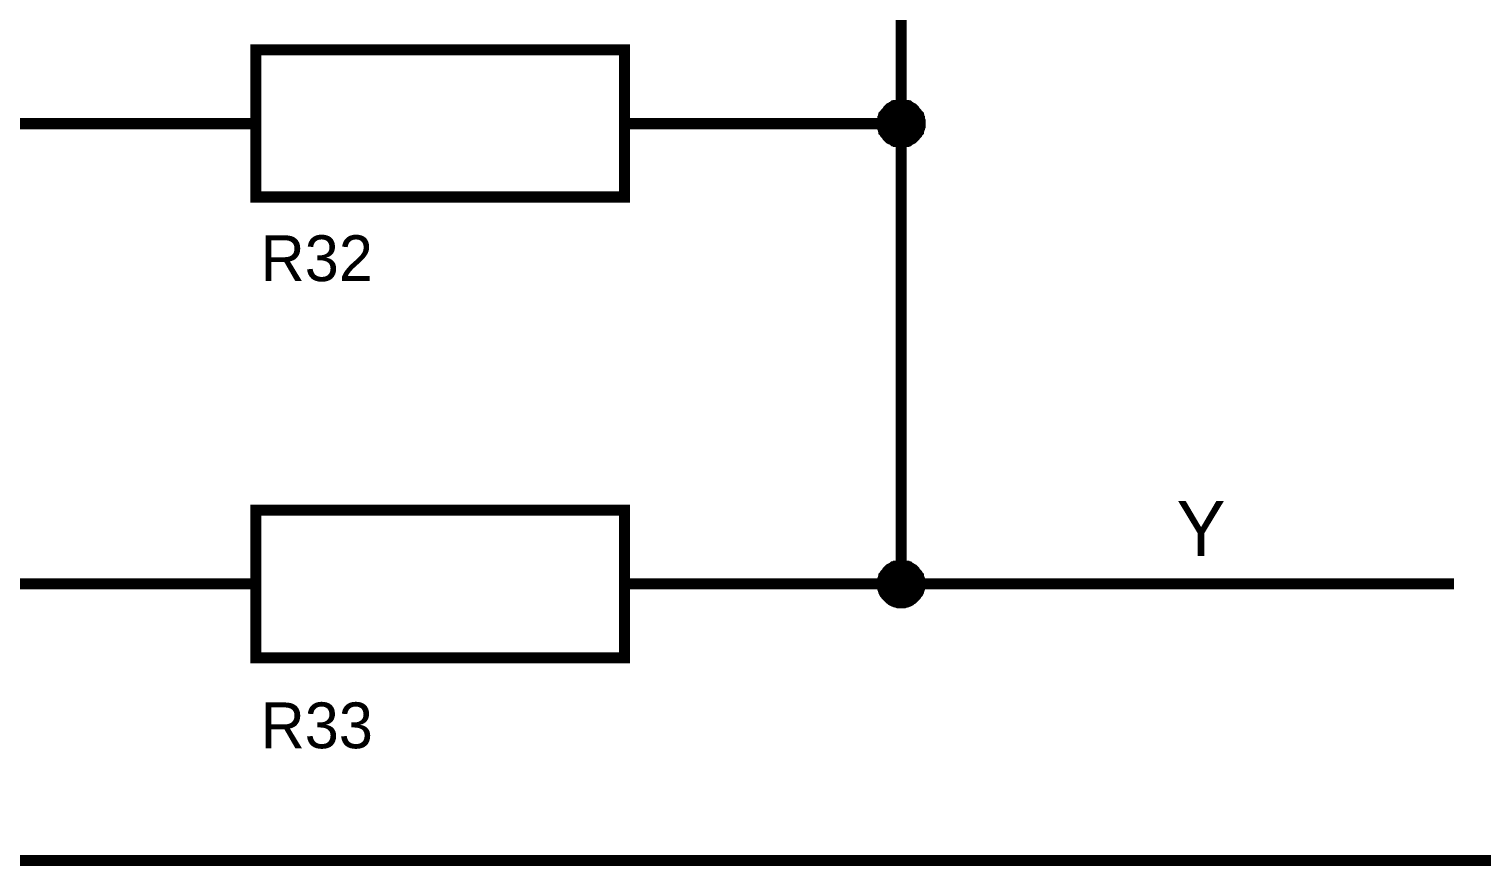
# Model space of a CAD drawing. Header units: millimetres. Extents: x 0 to 841, y 0 to 594.
# Drawn here: x 456.33 to 495.74, y 244.84 to 267.55 of the extents above; entities that cross this region are included whole.
import ezdxf

# ---------------------------------------------------------------- set-up
doc = ezdxf.new("R2010")
doc.units = ezdxf.units.MM
doc.layers.add('Sheet', color=255, linetype='Continuous')

msp = doc.modelspace()

# ---------------------------------------------------------------- linework, layer by layer
at = {"layer": 'Sheet', "const_width": 0.3}
for points in [[(392.518, 294.981), (402.519, 294.981), (402.519, 244.994), (614.942, 244.994), (614.942, 312.471), (619.942, 312.471)], [(474.988, 294.996), (479.988, 294.996), (479.988, 279.991), (479.988, 264.986), (479.988, 252.497)], [(479.476, 264.986), (479.476, 265.017), (479.476, 265.048), (479.476, 265.063), (479.491, 265.094), (479.491, 265.125), (479.507, 265.141), (479.507, 265.172), (479.522, 265.187), (479.522, 265.219), (479.538, 265.234), (479.553, 265.25), (479.569, 265.281), (479.584, 265.296), (479.6, 265.312), (479.615, 265.327), (479.631, 265.358), (479.646, 265.374), (479.662, 265.389), (479.677, 265.405), (479.709, 265.42), (479.724, 265.42), (479.74, 265.436), (479.771, 265.452), (479.786, 265.467), (479.817, 265.467), (479.833, 265.483), (479.864, 265.483), (479.879, 265.483), (479.91, 265.498), (479.941, 265.498), (479.957, 265.498), (479.988, 265.498)], [(479.476, 264.986), (479.476, 265.017), (479.476, 265.048), (479.476, 265.063), (479.491, 265.094), (479.491, 265.125), (479.507, 265.141), (479.507, 265.172), (479.522, 265.187), (479.522, 265.219), (479.538, 265.234), (479.553, 265.25), (479.569, 265.281), (479.584, 265.296), (479.6, 265.312), (479.615, 265.327), (479.631, 265.358), (479.646, 265.374), (479.662, 265.389), (479.677, 265.405), (479.709, 265.42), (479.724, 265.42), (479.74, 265.436), (479.771, 265.452), (479.786, 265.467), (479.817, 265.467), (479.833, 265.483), (479.864, 265.483), (479.879, 265.483), (479.91, 265.498), (479.941, 265.498), (479.957, 265.498), (479.988, 265.498)], [(479.476, 264.986), (479.476, 265.017), (479.476, 265.048), (479.476, 265.063), (479.491, 265.094), (479.491, 265.125), (479.507, 265.141), (479.507, 265.172), (479.522, 265.187), (479.522, 265.219), (479.538, 265.234), (479.553, 265.25), (479.569, 265.281), (479.584, 265.296), (479.6, 265.312), (479.615, 265.327), (479.631, 265.358), (479.646, 265.374), (479.662, 265.389), (479.677, 265.405), (479.709, 265.42), (479.724, 265.42), (479.74, 265.436), (479.771, 265.452), (479.786, 265.467), (479.817, 265.467), (479.833, 265.483), (479.864, 265.483), (479.879, 265.483), (479.91, 265.498), (479.941, 265.498), (479.957, 265.498), (479.988, 265.498)], [(479.476, 264.986), (479.476, 265.017), (479.476, 265.048), (479.476, 265.063), (479.491, 265.094), (479.491, 265.125), (479.507, 265.141), (479.507, 265.172), (479.522, 265.187), (479.522, 265.219), (479.538, 265.234), (479.553, 265.25), (479.569, 265.281), (479.584, 265.296), (479.6, 265.312), (479.615, 265.327), (479.631, 265.358), (479.646, 265.374), (479.662, 265.389), (479.677, 265.405), (479.709, 265.42), (479.724, 265.42), (479.74, 265.436), (479.771, 265.452), (479.786, 265.467), (479.817, 265.467), (479.833, 265.483), (479.864, 265.483), (479.879, 265.483), (479.91, 265.498), (479.941, 265.498), (479.957, 265.498), (479.988, 265.498)], [(479.476, 264.986), (479.476, 265.017), (479.476, 265.048), (479.476, 265.063), (479.491, 265.094), (479.491, 265.125), (479.507, 265.141), (479.507, 265.172), (479.522, 265.187), (479.522, 265.219), (479.538, 265.234), (479.553, 265.25), (479.569, 265.281), (479.584, 265.296), (479.6, 265.312), (479.615, 265.327), (479.631, 265.358), (479.646, 265.374), (479.662, 265.389), (479.677, 265.405), (479.709, 265.42), (479.724, 265.42), (479.74, 265.436), (479.771, 265.452), (479.786, 265.467), (479.817, 265.467), (479.833, 265.483), (479.864, 265.483), (479.879, 265.483), (479.91, 265.498), (479.941, 265.498), (479.957, 265.498), (479.988, 265.498)], [(479.476, 264.986), (479.476, 265.017), (479.476, 265.048), (479.476, 265.063), (479.491, 265.094), (479.491, 265.125), (479.507, 265.141), (479.507, 265.172), (479.522, 265.187), (479.522, 265.219), (479.538, 265.234), (479.553, 265.25), (479.569, 265.281), (479.584, 265.296), (479.6, 265.312), (479.615, 265.327), (479.631, 265.358), (479.646, 265.374), (479.662, 265.389), (479.677, 265.405), (479.709, 265.42), (479.724, 265.42), (479.74, 265.436), (479.771, 265.452), (479.786, 265.467), (479.817, 265.467), (479.833, 265.483), (479.864, 265.483), (479.879, 265.483), (479.91, 265.498), (479.941, 265.498), (479.957, 265.498), (479.988, 265.498)], [(479.476, 264.986), (479.476, 265.017), (479.476, 265.048), (479.476, 265.063), (479.491, 265.094), (479.491, 265.125), (479.507, 265.141), (479.507, 265.172), (479.522, 265.187), (479.522, 265.219), (479.538, 265.234), (479.553, 265.25), (479.569, 265.281), (479.584, 265.296), (479.6, 265.312), (479.615, 265.327), (479.631, 265.358), (479.646, 265.374), (479.662, 265.389), (479.677, 265.405), (479.709, 265.42), (479.724, 265.42), (479.74, 265.436), (479.771, 265.452), (479.786, 265.467), (479.817, 265.467), (479.833, 265.483), (479.864, 265.483), (479.879, 265.483), (479.91, 265.498), (479.941, 265.498), (479.957, 265.498), (479.988, 265.498)], [(479.476, 264.986), (479.476, 265.017), (479.476, 265.048), (479.476, 265.063), (479.491, 265.094), (479.491, 265.125), (479.507, 265.141), (479.507, 265.172), (479.522, 265.187), (479.522, 265.219), (479.538, 265.234), (479.553, 265.25), (479.569, 265.281), (479.584, 265.296), (479.6, 265.312), (479.615, 265.327), (479.631, 265.358), (479.646, 265.374), (479.662, 265.389), (479.677, 265.405), (479.709, 265.42), (479.724, 265.42), (479.74, 265.436), (479.771, 265.452), (479.786, 265.467), (479.817, 265.467), (479.833, 265.483), (479.864, 265.483), (479.879, 265.483), (479.91, 265.498), (479.941, 265.498), (479.957, 265.498), (479.988, 265.498)], [(479.988, 265.498), (479.988, 265.498)], [(479.988, 265.498), (480.019, 265.498), (480.035, 265.498), (480.066, 265.498), (480.097, 265.483), (480.112, 265.483), (480.143, 265.483), (480.159, 265.467), (480.19, 265.467), (480.205, 265.452), (480.236, 265.436), (480.252, 265.42), (480.268, 265.42), (480.299, 265.405), (480.314, 265.389), (480.33, 265.374), (480.345, 265.358), (480.361, 265.327), (480.376, 265.312), (480.392, 265.296), (480.407, 265.281), (480.423, 265.25), (480.438, 265.234), (480.454, 265.219), (480.454, 265.187), (480.469, 265.172), (480.469, 265.141), (480.485, 265.125), (480.485, 265.094), (480.5, 265.063), (480.5, 265.048), (480.5, 265.017), (480.5, 264.986)], [(479.988, 265.498), (479.988, 265.498)], [(479.988, 265.498), (480.019, 265.498), (480.035, 265.498), (480.066, 265.498), (480.097, 265.483), (480.112, 265.483), (480.143, 265.483), (480.159, 265.467), (480.19, 265.467), (480.205, 265.452), (480.236, 265.436), (480.252, 265.42), (480.268, 265.42), (480.299, 265.405), (480.314, 265.389), (480.33, 265.374), (480.345, 265.358), (480.361, 265.327), (480.376, 265.312), (480.392, 265.296), (480.407, 265.281), (480.423, 265.25), (480.438, 265.234), (480.454, 265.219), (480.454, 265.187), (480.469, 265.172), (480.469, 265.141), (480.485, 265.125), (480.485, 265.094), (480.5, 265.063), (480.5, 265.048), (480.5, 265.017), (480.5, 264.986)], [(479.988, 265.498), (479.988, 265.498)], [(479.988, 265.498), (480.019, 265.498), (480.035, 265.498), (480.066, 265.498), (480.097, 265.483), (480.112, 265.483), (480.143, 265.483), (480.159, 265.467), (480.19, 265.467), (480.205, 265.452), (480.236, 265.436), (480.252, 265.42), (480.268, 265.42), (480.299, 265.405), (480.314, 265.389), (480.33, 265.374), (480.345, 265.358), (480.361, 265.327), (480.376, 265.312), (480.392, 265.296), (480.407, 265.281), (480.423, 265.25), (480.438, 265.234), (480.454, 265.219), (480.454, 265.187), (480.469, 265.172), (480.469, 265.141), (480.485, 265.125), (480.485, 265.094), (480.5, 265.063), (480.5, 265.048), (480.5, 265.017), (480.5, 264.986)], [(479.988, 265.498), (479.988, 265.498)], [(479.988, 265.498), (480.019, 265.498), (480.035, 265.498), (480.066, 265.498), (480.097, 265.483), (480.112, 265.483), (480.143, 265.483), (480.159, 265.467), (480.19, 265.467), (480.205, 265.452), (480.236, 265.436), (480.252, 265.42), (480.268, 265.42), (480.299, 265.405), (480.314, 265.389), (480.33, 265.374), (480.345, 265.358), (480.361, 265.327), (480.376, 265.312), (480.392, 265.296), (480.407, 265.281), (480.423, 265.25), (480.438, 265.234), (480.454, 265.219), (480.454, 265.187), (480.469, 265.172), (480.469, 265.141), (480.485, 265.125), (480.485, 265.094), (480.5, 265.063), (480.5, 265.048), (480.5, 265.017), (480.5, 264.986)], [(479.988, 265.498), (479.988, 265.498)], [(479.988, 265.498), (480.019, 265.498), (480.035, 265.498), (480.066, 265.498), (480.097, 265.483), (480.112, 265.483), (480.143, 265.483), (480.159, 265.467), (480.19, 265.467), (480.205, 265.452), (480.236, 265.436), (480.252, 265.42), (480.268, 265.42), (480.299, 265.405), (480.314, 265.389), (480.33, 265.374), (480.345, 265.358), (480.361, 265.327), (480.376, 265.312), (480.392, 265.296), (480.407, 265.281), (480.423, 265.25), (480.438, 265.234), (480.454, 265.219), (480.454, 265.187), (480.469, 265.172), (480.469, 265.141), (480.485, 265.125), (480.485, 265.094), (480.5, 265.063), (480.5, 265.048), (480.5, 265.017), (480.5, 264.986)], [(479.988, 265.498), (479.988, 265.498)], [(479.988, 265.498), (480.019, 265.498), (480.035, 265.498), (480.066, 265.498), (480.097, 265.483), (480.112, 265.483), (480.143, 265.483), (480.159, 265.467), (480.19, 265.467), (480.205, 265.452), (480.236, 265.436), (480.252, 265.42), (480.268, 265.42), (480.299, 265.405), (480.314, 265.389), (480.33, 265.374), (480.345, 265.358), (480.361, 265.327), (480.376, 265.312), (480.392, 265.296), (480.407, 265.281), (480.423, 265.25), (480.438, 265.234), (480.454, 265.219), (480.454, 265.187), (480.469, 265.172), (480.469, 265.141), (480.485, 265.125), (480.485, 265.094), (480.5, 265.063), (480.5, 265.048), (480.5, 265.017), (480.5, 264.986)], [(479.988, 265.498), (479.988, 265.498)], [(479.988, 265.498), (480.019, 265.498), (480.035, 265.498), (480.066, 265.498), (480.097, 265.483), (480.112, 265.483), (480.143, 265.483), (480.159, 265.467), (480.19, 265.467), (480.205, 265.452), (480.236, 265.436), (480.252, 265.42), (480.268, 265.42), (480.299, 265.405), (480.314, 265.389), (480.33, 265.374), (480.345, 265.358), (480.361, 265.327), (480.376, 265.312), (480.392, 265.296), (480.407, 265.281), (480.423, 265.25), (480.438, 265.234), (480.454, 265.219), (480.454, 265.187), (480.469, 265.172), (480.469, 265.141), (480.485, 265.125), (480.485, 265.094), (480.5, 265.063), (480.5, 265.048), (480.5, 265.017), (480.5, 264.986)], [(479.988, 265.498), (479.988, 265.498)], [(479.988, 265.498), (480.019, 265.498), (480.035, 265.498), (480.066, 265.498), (480.097, 265.483), (480.112, 265.483), (480.143, 265.483), (480.159, 265.467), (480.19, 265.467), (480.205, 265.452), (480.236, 265.436), (480.252, 265.42), (480.268, 265.42), (480.299, 265.405), (480.314, 265.389), (480.33, 265.374), (480.345, 265.358), (480.361, 265.327), (480.376, 265.312), (480.392, 265.296), (480.407, 265.281), (480.423, 265.25), (480.438, 265.234), (480.454, 265.219), (480.454, 265.187), (480.469, 265.172), (480.469, 265.141), (480.485, 265.125), (480.485, 265.094), (480.5, 265.063), (480.5, 265.048), (480.5, 265.017), (480.5, 264.986)], [(459.988, 264.986), (452.503, 264.986)], [(462.488, 264.986), (459.988, 264.986)], [(472.488, 264.986), (474.988, 264.986)], [(474.988, 264.986), (479.988, 264.986)], [(479.988, 264.488), (479.957, 264.488), (479.941, 264.488), (479.91, 264.488), (479.879, 264.504), (479.864, 264.504), (479.833, 264.504), (479.817, 264.52), (479.786, 264.52), (479.771, 264.535), (479.74, 264.551), (479.724, 264.566), (479.709, 264.566), (479.677, 264.582), (479.662, 264.597), (479.646, 264.613), (479.631, 264.628), (479.615, 264.644), (479.6, 264.675), (479.584, 264.69), (479.569, 264.706), (479.553, 264.721), (479.538, 264.753), (479.522, 264.768), (479.522, 264.784), (479.507, 264.815), (479.507, 264.83), (479.491, 264.861), (479.491, 264.877), (479.476, 264.908), (479.476, 264.939), (479.476, 264.954), (479.476, 264.986)], [(479.476, 264.986), (479.476, 264.986)], [(479.988, 264.488), (479.957, 264.488), (479.941, 264.488), (479.91, 264.488), (479.879, 264.504), (479.864, 264.504), (479.833, 264.504), (479.817, 264.52), (479.786, 264.52), (479.771, 264.535), (479.74, 264.551), (479.724, 264.566), (479.709, 264.566), (479.677, 264.582), (479.662, 264.597), (479.646, 264.613), (479.631, 264.628), (479.615, 264.644), (479.6, 264.675), (479.584, 264.69), (479.569, 264.706), (479.553, 264.721), (479.538, 264.753), (479.522, 264.768), (479.522, 264.784), (479.507, 264.815), (479.507, 264.83), (479.491, 264.861), (479.491, 264.877), (479.476, 264.908), (479.476, 264.939), (479.476, 264.954), (479.476, 264.986)], [(479.476, 264.986), (479.476, 264.986)], [(479.988, 264.488), (479.957, 264.488), (479.941, 264.488), (479.91, 264.488), (479.879, 264.504), (479.864, 264.504), (479.833, 264.504), (479.817, 264.52), (479.786, 264.52), (479.771, 264.535), (479.74, 264.551), (479.724, 264.566), (479.709, 264.566), (479.677, 264.582), (479.662, 264.597), (479.646, 264.613), (479.631, 264.628), (479.615, 264.644), (479.6, 264.675), (479.584, 264.69), (479.569, 264.706), (479.553, 264.721), (479.538, 264.753), (479.522, 264.768), (479.522, 264.784), (479.507, 264.815), (479.507, 264.83), (479.491, 264.861), (479.491, 264.877), (479.476, 264.908), (479.476, 264.939), (479.476, 264.954), (479.476, 264.986)], [(479.476, 264.986), (479.476, 264.986)], [(479.988, 264.488), (479.957, 264.488), (479.941, 264.488), (479.91, 264.488), (479.879, 264.504), (479.864, 264.504), (479.833, 264.504), (479.817, 264.52), (479.786, 264.52), (479.771, 264.535), (479.74, 264.551), (479.724, 264.566), (479.709, 264.566), (479.677, 264.582), (479.662, 264.597), (479.646, 264.613), (479.631, 264.628), (479.615, 264.644), (479.6, 264.675), (479.584, 264.69), (479.569, 264.706), (479.553, 264.721), (479.538, 264.753), (479.522, 264.768), (479.522, 264.784), (479.507, 264.815), (479.507, 264.83), (479.491, 264.861), (479.491, 264.877), (479.476, 264.908), (479.476, 264.939), (479.476, 264.954), (479.476, 264.986)], [(479.476, 264.986), (479.476, 264.986)], [(479.988, 264.488), (479.957, 264.488), (479.941, 264.488), (479.91, 264.488), (479.879, 264.504), (479.864, 264.504), (479.833, 264.504), (479.817, 264.52), (479.786, 264.52), (479.771, 264.535), (479.74, 264.551), (479.724, 264.566), (479.709, 264.566), (479.677, 264.582), (479.662, 264.597), (479.646, 264.613), (479.631, 264.628), (479.615, 264.644), (479.6, 264.675), (479.584, 264.69), (479.569, 264.706), (479.553, 264.721), (479.538, 264.753), (479.522, 264.768), (479.522, 264.784), (479.507, 264.815), (479.507, 264.83), (479.491, 264.861), (479.491, 264.877), (479.476, 264.908), (479.476, 264.939), (479.476, 264.954), (479.476, 264.986)], [(479.476, 264.986), (479.476, 264.986)], [(479.988, 264.488), (479.957, 264.488), (479.941, 264.488), (479.91, 264.488), (479.879, 264.504), (479.864, 264.504), (479.833, 264.504), (479.817, 264.52), (479.786, 264.52), (479.771, 264.535), (479.74, 264.551), (479.724, 264.566), (479.709, 264.566), (479.677, 264.582), (479.662, 264.597), (479.646, 264.613), (479.631, 264.628), (479.615, 264.644), (479.6, 264.675), (479.584, 264.69), (479.569, 264.706), (479.553, 264.721), (479.538, 264.753), (479.522, 264.768), (479.522, 264.784), (479.507, 264.815), (479.507, 264.83), (479.491, 264.861), (479.491, 264.877), (479.476, 264.908), (479.476, 264.939), (479.476, 264.954), (479.476, 264.986)], [(479.476, 264.986), (479.476, 264.986)], [(479.988, 264.488), (479.957, 264.488), (479.941, 264.488), (479.91, 264.488), (479.879, 264.504), (479.864, 264.504), (479.833, 264.504), (479.817, 264.52), (479.786, 264.52), (479.771, 264.535), (479.74, 264.551), (479.724, 264.566), (479.709, 264.566), (479.677, 264.582), (479.662, 264.597), (479.646, 264.613), (479.631, 264.628), (479.615, 264.644), (479.6, 264.675), (479.584, 264.69), (479.569, 264.706), (479.553, 264.721), (479.538, 264.753), (479.522, 264.768), (479.522, 264.784), (479.507, 264.815), (479.507, 264.83), (479.491, 264.861), (479.491, 264.877), (479.476, 264.908), (479.476, 264.939), (479.476, 264.954), (479.476, 264.986)], [(479.476, 264.986), (479.476, 264.986)], [(479.988, 264.488), (479.957, 264.488), (479.941, 264.488), (479.91, 264.488), (479.879, 264.504), (479.864, 264.504), (479.833, 264.504), (479.817, 264.52), (479.786, 264.52), (479.771, 264.535), (479.74, 264.551), (479.724, 264.566), (479.709, 264.566), (479.677, 264.582), (479.662, 264.597), (479.646, 264.613), (479.631, 264.628), (479.615, 264.644), (479.6, 264.675), (479.584, 264.69), (479.569, 264.706), (479.553, 264.721), (479.538, 264.753), (479.522, 264.768), (479.522, 264.784), (479.507, 264.815), (479.507, 264.83), (479.491, 264.861), (479.491, 264.877), (479.476, 264.908), (479.476, 264.939), (479.476, 264.954), (479.476, 264.986)], [(479.476, 264.986), (479.476, 264.986)], [(480.5, 264.986), (480.5, 264.954), (480.5, 264.939), (480.5, 264.908), (480.485, 264.877), (480.485, 264.861), (480.469, 264.83), (480.469, 264.815), (480.454, 264.784), (480.454, 264.768), (480.438, 264.753), (480.423, 264.721), (480.407, 264.706), (480.392, 264.69), (480.376, 264.675), (480.361, 264.644), (480.345, 264.628), (480.33, 264.613), (480.314, 264.597), (480.299, 264.582), (480.268, 264.566), (480.252, 264.566), (480.236, 264.551), (480.205, 264.535), (480.19, 264.52), (480.159, 264.52), (480.143, 264.504), (480.112, 264.504), (480.097, 264.504), (480.066, 264.488), (480.035, 264.488), (480.019, 264.488), (479.988, 264.488)], [(480.5, 264.986), (480.5, 264.954), (480.5, 264.939), (480.5, 264.908), (480.485, 264.877), (480.485, 264.861), (480.469, 264.83), (480.469, 264.815), (480.454, 264.784), (480.454, 264.768), (480.438, 264.753), (480.423, 264.721), (480.407, 264.706), (480.392, 264.69), (480.376, 264.675), (480.361, 264.644), (480.345, 264.628), (480.33, 264.613), (480.314, 264.597), (480.299, 264.582), (480.268, 264.566), (480.252, 264.566), (480.236, 264.551), (480.205, 264.535), (480.19, 264.52), (480.159, 264.52), (480.143, 264.504), (480.112, 264.504), (480.097, 264.504), (480.066, 264.488), (480.035, 264.488), (480.019, 264.488), (479.988, 264.488)], [(480.5, 264.986), (480.5, 264.954), (480.5, 264.939), (480.5, 264.908), (480.485, 264.877), (480.485, 264.861), (480.469, 264.83), (480.469, 264.815), (480.454, 264.784), (480.454, 264.768), (480.438, 264.753), (480.423, 264.721), (480.407, 264.706), (480.392, 264.69), (480.376, 264.675), (480.361, 264.644), (480.345, 264.628), (480.33, 264.613), (480.314, 264.597), (480.299, 264.582), (480.268, 264.566), (480.252, 264.566), (480.236, 264.551), (480.205, 264.535), (480.19, 264.52), (480.159, 264.52), (480.143, 264.504), (480.112, 264.504), (480.097, 264.504), (480.066, 264.488), (480.035, 264.488), (480.019, 264.488), (479.988, 264.488)], [(480.5, 264.986), (480.5, 264.954), (480.5, 264.939), (480.5, 264.908), (480.485, 264.877), (480.485, 264.861), (480.469, 264.83), (480.469, 264.815), (480.454, 264.784), (480.454, 264.768), (480.438, 264.753), (480.423, 264.721), (480.407, 264.706), (480.392, 264.69), (480.376, 264.675), (480.361, 264.644), (480.345, 264.628), (480.33, 264.613), (480.314, 264.597), (480.299, 264.582), (480.268, 264.566), (480.252, 264.566), (480.236, 264.551), (480.205, 264.535), (480.19, 264.52), (480.159, 264.52), (480.143, 264.504), (480.112, 264.504), (480.097, 264.504), (480.066, 264.488), (480.035, 264.488), (480.019, 264.488), (479.988, 264.488)], [(480.5, 264.986), (480.5, 264.954), (480.5, 264.939), (480.5, 264.908), (480.485, 264.877), (480.485, 264.861), (480.469, 264.83), (480.469, 264.815), (480.454, 264.784), (480.454, 264.768), (480.438, 264.753), (480.423, 264.721), (480.407, 264.706), (480.392, 264.69), (480.376, 264.675), (480.361, 264.644), (480.345, 264.628), (480.33, 264.613), (480.314, 264.597), (480.299, 264.582), (480.268, 264.566), (480.252, 264.566), (480.236, 264.551), (480.205, 264.535), (480.19, 264.52), (480.159, 264.52), (480.143, 264.504), (480.112, 264.504), (480.097, 264.504), (480.066, 264.488), (480.035, 264.488), (480.019, 264.488), (479.988, 264.488)], [(480.5, 264.986), (480.5, 264.954), (480.5, 264.939), (480.5, 264.908), (480.485, 264.877), (480.485, 264.861), (480.469, 264.83), (480.469, 264.815), (480.454, 264.784), (480.454, 264.768), (480.438, 264.753), (480.423, 264.721), (480.407, 264.706), (480.392, 264.69), (480.376, 264.675), (480.361, 264.644), (480.345, 264.628), (480.33, 264.613), (480.314, 264.597), (480.299, 264.582), (480.268, 264.566), (480.252, 264.566), (480.236, 264.551), (480.205, 264.535), (480.19, 264.52), (480.159, 264.52), (480.143, 264.504), (480.112, 264.504), (480.097, 264.504), (480.066, 264.488), (480.035, 264.488), (480.019, 264.488), (479.988, 264.488)], [(480.5, 264.986), (480.5, 264.954), (480.5, 264.939), (480.5, 264.908), (480.485, 264.877), (480.485, 264.861), (480.469, 264.83), (480.469, 264.815), (480.454, 264.784), (480.454, 264.768), (480.438, 264.753), (480.423, 264.721), (480.407, 264.706), (480.392, 264.69), (480.376, 264.675), (480.361, 264.644), (480.345, 264.628), (480.33, 264.613), (480.314, 264.597), (480.299, 264.582), (480.268, 264.566), (480.252, 264.566), (480.236, 264.551), (480.205, 264.535), (480.19, 264.52), (480.159, 264.52), (480.143, 264.504), (480.112, 264.504), (480.097, 264.504), (480.066, 264.488), (480.035, 264.488), (480.019, 264.488), (479.988, 264.488)], [(480.5, 264.986), (480.5, 264.954), (480.5, 264.939), (480.5, 264.908), (480.485, 264.877), (480.485, 264.861), (480.469, 264.83), (480.469, 264.815), (480.454, 264.784), (480.454, 264.768), (480.438, 264.753), (480.423, 264.721), (480.407, 264.706), (480.392, 264.69), (480.376, 264.675), (480.361, 264.644), (480.345, 264.628), (480.33, 264.613), (480.314, 264.597), (480.299, 264.582), (480.268, 264.566), (480.252, 264.566), (480.236, 264.551), (480.205, 264.535), (480.19, 264.52), (480.159, 264.52), (480.143, 264.504), (480.112, 264.504), (480.097, 264.504), (480.066, 264.488), (480.035, 264.488), (480.019, 264.488), (479.988, 264.488)], [(480.5, 264.986), (480.5, 264.986), (480.5, 264.986), (480.5, 264.986), (480.5, 264.986), (480.5, 264.986), (480.5, 264.986), (480.5, 264.986), (480.5, 264.986), (480.5, 264.986), (480.5, 264.986), (480.5, 264.986), (480.5, 264.986), (480.5, 264.986), (480.5, 264.986), (480.5, 264.986), (480.5, 264.986), (480.5, 264.986), (480.5, 264.986), (480.5, 264.986), (480.5, 264.986), (480.5, 264.986), (480.5, 264.986), (480.5, 264.986), (480.5, 264.986), (480.5, 264.986), (480.5, 264.986), (480.5, 264.986), (480.5, 264.986), (480.5, 264.986), (480.5, 264.986), (480.5, 264.986), (480.5, 264.986)], [(480.5, 264.986), (480.5, 264.986)], [(480.5, 264.986), (480.5, 264.986), (480.5, 264.986), (480.5, 264.986), (480.5, 264.986), (480.5, 264.986), (480.5, 264.986), (480.5, 264.986), (480.5, 264.986), (480.5, 264.986), (480.5, 264.986), (480.5, 264.986), (480.5, 264.986), (480.5, 264.986), (480.5, 264.986), (480.5, 264.986), (480.5, 264.986), (480.5, 264.986), (480.5, 264.986), (480.5, 264.986), (480.5, 264.986), (480.5, 264.986), (480.5, 264.986), (480.5, 264.986), (480.5, 264.986), (480.5, 264.986), (480.5, 264.986), (480.5, 264.986), (480.5, 264.986), (480.5, 264.986), (480.5, 264.986), (480.5, 264.986), (480.5, 264.986)], [(480.5, 264.986), (480.5, 264.986)], [(480.5, 264.986), (480.5, 264.986), (480.5, 264.986), (480.5, 264.986), (480.5, 264.986), (480.5, 264.986), (480.5, 264.986), (480.5, 264.986), (480.5, 264.986), (480.5, 264.986), (480.5, 264.986), (480.5, 264.986), (480.5, 264.986), (480.5, 264.986), (480.5, 264.986), (480.5, 264.986), (480.5, 264.986), (480.5, 264.986), (480.5, 264.986), (480.5, 264.986), (480.5, 264.986), (480.5, 264.986), (480.5, 264.986), (480.5, 264.986), (480.5, 264.986), (480.5, 264.986), (480.5, 264.986), (480.5, 264.986), (480.5, 264.986), (480.5, 264.986), (480.5, 264.986), (480.5, 264.986), (480.5, 264.986)], [(480.5, 264.986), (480.5, 264.986)], [(480.5, 264.986), (480.5, 264.986), (480.5, 264.986), (480.5, 264.986), (480.5, 264.986), (480.5, 264.986), (480.5, 264.986), (480.5, 264.986), (480.5, 264.986), (480.5, 264.986), (480.5, 264.986), (480.5, 264.986), (480.5, 264.986), (480.5, 264.986), (480.5, 264.986), (480.5, 264.986), (480.5, 264.986), (480.5, 264.986), (480.5, 264.986), (480.5, 264.986), (480.5, 264.986), (480.5, 264.986), (480.5, 264.986), (480.5, 264.986), (480.5, 264.986), (480.5, 264.986), (480.5, 264.986), (480.5, 264.986), (480.5, 264.986), (480.5, 264.986), (480.5, 264.986), (480.5, 264.986), (480.5, 264.986)], [(480.5, 264.986), (480.5, 264.986)], [(480.5, 264.986), (480.5, 264.986), (480.5, 264.986), (480.5, 264.986), (480.5, 264.986), (480.5, 264.986), (480.5, 264.986), (480.5, 264.986), (480.5, 264.986), (480.5, 264.986), (480.5, 264.986), (480.5, 264.986), (480.5, 264.986), (480.5, 264.986), (480.5, 264.986), (480.5, 264.986), (480.5, 264.986), (480.5, 264.986), (480.5, 264.986), (480.5, 264.986), (480.5, 264.986), (480.5, 264.986), (480.5, 264.986), (480.5, 264.986), (480.5, 264.986), (480.5, 264.986), (480.5, 264.986), (480.5, 264.986), (480.5, 264.986), (480.5, 264.986), (480.5, 264.986), (480.5, 264.986), (480.5, 264.986)], [(480.5, 264.986), (480.5, 264.986)], [(480.5, 264.986), (480.5, 264.986), (480.5, 264.986), (480.5, 264.986), (480.5, 264.986), (480.5, 264.986), (480.5, 264.986), (480.5, 264.986), (480.5, 264.986), (480.5, 264.986), (480.5, 264.986), (480.5, 264.986), (480.5, 264.986), (480.5, 264.986), (480.5, 264.986), (480.5, 264.986), (480.5, 264.986), (480.5, 264.986), (480.5, 264.986), (480.5, 264.986), (480.5, 264.986), (480.5, 264.986), (480.5, 264.986), (480.5, 264.986), (480.5, 264.986), (480.5, 264.986), (480.5, 264.986), (480.5, 264.986), (480.5, 264.986), (480.5, 264.986), (480.5, 264.986), (480.5, 264.986), (480.5, 264.986)], [(480.5, 264.986), (480.5, 264.986)], [(480.5, 264.986), (480.5, 264.986), (480.5, 264.986), (480.5, 264.986), (480.5, 264.986), (480.5, 264.986), (480.5, 264.986), (480.5, 264.986), (480.5, 264.986), (480.5, 264.986), (480.5, 264.986), (480.5, 264.986), (480.5, 264.986), (480.5, 264.986), (480.5, 264.986), (480.5, 264.986), (480.5, 264.986), (480.5, 264.986), (480.5, 264.986), (480.5, 264.986), (480.5, 264.986), (480.5, 264.986), (480.5, 264.986), (480.5, 264.986), (480.5, 264.986), (480.5, 264.986), (480.5, 264.986), (480.5, 264.986), (480.5, 264.986), (480.5, 264.986), (480.5, 264.986), (480.5, 264.986), (480.5, 264.986)], [(480.5, 264.986), (480.5, 264.986)], [(480.5, 264.986), (480.5, 264.986), (480.5, 264.986), (480.5, 264.986), (480.5, 264.986), (480.5, 264.986), (480.5, 264.986), (480.5, 264.986), (480.5, 264.986), (480.5, 264.986), (480.5, 264.986), (480.5, 264.986), (480.5, 264.986), (480.5, 264.986), (480.5, 264.986), (480.5, 264.986), (480.5, 264.986), (480.5, 264.986), (480.5, 264.986), (480.5, 264.986), (480.5, 264.986), (480.5, 264.986), (480.5, 264.986), (480.5, 264.986), (480.5, 264.986), (480.5, 264.986), (480.5, 264.986), (480.5, 264.986), (480.5, 264.986), (480.5, 264.986), (480.5, 264.986), (480.5, 264.986), (480.5, 264.986)], [(480.5, 264.986), (480.5, 264.986)], [(479.476, 252.497), (479.476, 252.528), (479.476, 252.543), (479.476, 252.574), (479.491, 252.605), (479.491, 252.621), (479.507, 252.652), (479.507, 252.667), (479.522, 252.699), (479.522, 252.714), (479.538, 252.73), (479.553, 252.761), (479.569, 252.776), (479.584, 252.792), (479.6, 252.807), (479.615, 252.838), (479.631, 252.854), (479.646, 252.869), (479.662, 252.885), (479.677, 252.9), (479.709, 252.916), (479.724, 252.916), (479.74, 252.932), (479.771, 252.947), (479.786, 252.963), (479.817, 252.963), (479.833, 252.978), (479.864, 252.978), (479.879, 252.978), (479.91, 252.994), (479.941, 252.994), (479.957, 252.994), (479.988, 252.994)], [(479.476, 252.497), (479.476, 252.528), (479.476, 252.543), (479.476, 252.574), (479.491, 252.605), (479.491, 252.621), (479.507, 252.652), (479.507, 252.667), (479.522, 252.699), (479.522, 252.714), (479.538, 252.73), (479.553, 252.761), (479.569, 252.776), (479.584, 252.792), (479.6, 252.807), (479.615, 252.838), (479.631, 252.854), (479.646, 252.869), (479.662, 252.885), (479.677, 252.9), (479.709, 252.916), (479.724, 252.916), (479.74, 252.932), (479.771, 252.947), (479.786, 252.963), (479.817, 252.963), (479.833, 252.978), (479.864, 252.978), (479.879, 252.978), (479.91, 252.994), (479.941, 252.994), (479.957, 252.994), (479.988, 252.994)], [(479.476, 252.497), (479.476, 252.528), (479.476, 252.543), (479.476, 252.574), (479.491, 252.605), (479.491, 252.621), (479.507, 252.652), (479.507, 252.667), (479.522, 252.699), (479.522, 252.714), (479.538, 252.73), (479.553, 252.761), (479.569, 252.776), (479.584, 252.792), (479.6, 252.807), (479.615, 252.838), (479.631, 252.854), (479.646, 252.869), (479.662, 252.885), (479.677, 252.9), (479.709, 252.916), (479.724, 252.916), (479.74, 252.932), (479.771, 252.947), (479.786, 252.963), (479.817, 252.963), (479.833, 252.978), (479.864, 252.978), (479.879, 252.978), (479.91, 252.994), (479.941, 252.994), (479.957, 252.994), (479.988, 252.994)], [(479.476, 252.497), (479.476, 252.528), (479.476, 252.543), (479.476, 252.574), (479.491, 252.605), (479.491, 252.621), (479.507, 252.652), (479.507, 252.667), (479.522, 252.699), (479.522, 252.714), (479.538, 252.73), (479.553, 252.761), (479.569, 252.776), (479.584, 252.792), (479.6, 252.807), (479.615, 252.838), (479.631, 252.854), (479.646, 252.869), (479.662, 252.885), (479.677, 252.9), (479.709, 252.916), (479.724, 252.916), (479.74, 252.932), (479.771, 252.947), (479.786, 252.963), (479.817, 252.963), (479.833, 252.978), (479.864, 252.978), (479.879, 252.978), (479.91, 252.994), (479.941, 252.994), (479.957, 252.994), (479.988, 252.994)], [(479.476, 252.497), (479.476, 252.528), (479.476, 252.543), (479.476, 252.574), (479.491, 252.605), (479.491, 252.621), (479.507, 252.652), (479.507, 252.667), (479.522, 252.699), (479.522, 252.714), (479.538, 252.73), (479.553, 252.761), (479.569, 252.776), (479.584, 252.792), (479.6, 252.807), (479.615, 252.838), (479.631, 252.854), (479.646, 252.869), (479.662, 252.885), (479.677, 252.9), (479.709, 252.916), (479.724, 252.916), (479.74, 252.932), (479.771, 252.947), (479.786, 252.963), (479.817, 252.963), (479.833, 252.978), (479.864, 252.978), (479.879, 252.978), (479.91, 252.994), (479.941, 252.994), (479.957, 252.994), (479.988, 252.994)], [(479.476, 252.497), (479.476, 252.528), (479.476, 252.543), (479.476, 252.574), (479.491, 252.605), (479.491, 252.621), (479.507, 252.652), (479.507, 252.667), (479.522, 252.699), (479.522, 252.714), (479.538, 252.73), (479.553, 252.761), (479.569, 252.776), (479.584, 252.792), (479.6, 252.807), (479.615, 252.838), (479.631, 252.854), (479.646, 252.869), (479.662, 252.885), (479.677, 252.9), (479.709, 252.916), (479.724, 252.916), (479.74, 252.932), (479.771, 252.947), (479.786, 252.963), (479.817, 252.963), (479.833, 252.978), (479.864, 252.978), (479.879, 252.978), (479.91, 252.994), (479.941, 252.994), (479.957, 252.994), (479.988, 252.994)], [(479.476, 252.497), (479.476, 252.528), (479.476, 252.543), (479.476, 252.574), (479.491, 252.605), (479.491, 252.621), (479.507, 252.652), (479.507, 252.667), (479.522, 252.699), (479.522, 252.714), (479.538, 252.73), (479.553, 252.761), (479.569, 252.776), (479.584, 252.792), (479.6, 252.807), (479.615, 252.838), (479.631, 252.854), (479.646, 252.869), (479.662, 252.885), (479.677, 252.9), (479.709, 252.916), (479.724, 252.916), (479.74, 252.932), (479.771, 252.947), (479.786, 252.963), (479.817, 252.963), (479.833, 252.978), (479.864, 252.978), (479.879, 252.978), (479.91, 252.994), (479.941, 252.994), (479.957, 252.994), (479.988, 252.994)], [(479.476, 252.497), (479.476, 252.528), (479.476, 252.543), (479.476, 252.574), (479.491, 252.605), (479.491, 252.621), (479.507, 252.652), (479.507, 252.667), (479.522, 252.699), (479.522, 252.714), (479.538, 252.73), (479.553, 252.761), (479.569, 252.776), (479.584, 252.792), (479.6, 252.807), (479.615, 252.838), (479.631, 252.854), (479.646, 252.869), (479.662, 252.885), (479.677, 252.9), (479.709, 252.916), (479.724, 252.916), (479.74, 252.932), (479.771, 252.947), (479.786, 252.963), (479.817, 252.963), (479.833, 252.978), (479.864, 252.978), (479.879, 252.978), (479.91, 252.994), (479.941, 252.994), (479.957, 252.994), (479.988, 252.994)], [(479.988, 252.994), (479.988, 252.994)], [(479.988, 252.994), (480.019, 252.994), (480.035, 252.994), (480.066, 252.994), (480.097, 252.978), (480.112, 252.978), (480.143, 252.978), (480.159, 252.963), (480.19, 252.963), (480.205, 252.947), (480.236, 252.932), (480.252, 252.916), (480.268, 252.916), (480.299, 252.9), (480.314, 252.885), (480.33, 252.869), (480.345, 252.854), (480.361, 252.838), (480.376, 252.807), (480.392, 252.792), (480.407, 252.776), (480.423, 252.761), (480.438, 252.73), (480.454, 252.714), (480.454, 252.699), (480.469, 252.667), (480.469, 252.652), (480.485, 252.621), (480.485, 252.605), (480.5, 252.574), (480.5, 252.543), (480.5, 252.528), (480.5, 252.497)], [(479.988, 252.994), (479.988, 252.994)], [(479.988, 252.994), (480.019, 252.994), (480.035, 252.994), (480.066, 252.994), (480.097, 252.978), (480.112, 252.978), (480.143, 252.978), (480.159, 252.963), (480.19, 252.963), (480.205, 252.947), (480.236, 252.932), (480.252, 252.916), (480.268, 252.916), (480.299, 252.9), (480.314, 252.885), (480.33, 252.869), (480.345, 252.854), (480.361, 252.838), (480.376, 252.807), (480.392, 252.792), (480.407, 252.776), (480.423, 252.761), (480.438, 252.73), (480.454, 252.714), (480.454, 252.699), (480.469, 252.667), (480.469, 252.652), (480.485, 252.621), (480.485, 252.605), (480.5, 252.574), (480.5, 252.543), (480.5, 252.528), (480.5, 252.497)], [(479.988, 252.994), (479.988, 252.994)], [(479.988, 252.994), (480.019, 252.994), (480.035, 252.994), (480.066, 252.994), (480.097, 252.978), (480.112, 252.978), (480.143, 252.978), (480.159, 252.963), (480.19, 252.963), (480.205, 252.947), (480.236, 252.932), (480.252, 252.916), (480.268, 252.916), (480.299, 252.9), (480.314, 252.885), (480.33, 252.869), (480.345, 252.854), (480.361, 252.838), (480.376, 252.807), (480.392, 252.792), (480.407, 252.776), (480.423, 252.761), (480.438, 252.73), (480.454, 252.714), (480.454, 252.699), (480.469, 252.667), (480.469, 252.652), (480.485, 252.621), (480.485, 252.605), (480.5, 252.574), (480.5, 252.543), (480.5, 252.528), (480.5, 252.497)], [(479.988, 252.994), (479.988, 252.994)], [(479.988, 252.994), (480.019, 252.994), (480.035, 252.994), (480.066, 252.994), (480.097, 252.978), (480.112, 252.978), (480.143, 252.978), (480.159, 252.963), (480.19, 252.963), (480.205, 252.947), (480.236, 252.932), (480.252, 252.916), (480.268, 252.916), (480.299, 252.9), (480.314, 252.885), (480.33, 252.869), (480.345, 252.854), (480.361, 252.838), (480.376, 252.807), (480.392, 252.792), (480.407, 252.776), (480.423, 252.761), (480.438, 252.73), (480.454, 252.714), (480.454, 252.699), (480.469, 252.667), (480.469, 252.652), (480.485, 252.621), (480.485, 252.605), (480.5, 252.574), (480.5, 252.543), (480.5, 252.528), (480.5, 252.497)], [(479.988, 252.994), (479.988, 252.994)], [(479.988, 252.994), (480.019, 252.994), (480.035, 252.994), (480.066, 252.994), (480.097, 252.978), (480.112, 252.978), (480.143, 252.978), (480.159, 252.963), (480.19, 252.963), (480.205, 252.947), (480.236, 252.932), (480.252, 252.916), (480.268, 252.916), (480.299, 252.9), (480.314, 252.885), (480.33, 252.869), (480.345, 252.854), (480.361, 252.838), (480.376, 252.807), (480.392, 252.792), (480.407, 252.776), (480.423, 252.761), (480.438, 252.73), (480.454, 252.714), (480.454, 252.699), (480.469, 252.667), (480.469, 252.652), (480.485, 252.621), (480.485, 252.605), (480.5, 252.574), (480.5, 252.543), (480.5, 252.528), (480.5, 252.497)], [(479.988, 252.994), (479.988, 252.994)], [(479.988, 252.994), (480.019, 252.994), (480.035, 252.994), (480.066, 252.994), (480.097, 252.978), (480.112, 252.978), (480.143, 252.978), (480.159, 252.963), (480.19, 252.963), (480.205, 252.947), (480.236, 252.932), (480.252, 252.916), (480.268, 252.916), (480.299, 252.9), (480.314, 252.885), (480.33, 252.869), (480.345, 252.854), (480.361, 252.838), (480.376, 252.807), (480.392, 252.792), (480.407, 252.776), (480.423, 252.761), (480.438, 252.73), (480.454, 252.714), (480.454, 252.699), (480.469, 252.667), (480.469, 252.652), (480.485, 252.621), (480.485, 252.605), (480.5, 252.574), (480.5, 252.543), (480.5, 252.528), (480.5, 252.497)], [(479.988, 252.994), (479.988, 252.994)], [(479.988, 252.994), (480.019, 252.994), (480.035, 252.994), (480.066, 252.994), (480.097, 252.978), (480.112, 252.978), (480.143, 252.978), (480.159, 252.963), (480.19, 252.963), (480.205, 252.947), (480.236, 252.932), (480.252, 252.916), (480.268, 252.916), (480.299, 252.9), (480.314, 252.885), (480.33, 252.869), (480.345, 252.854), (480.361, 252.838), (480.376, 252.807), (480.392, 252.792), (480.407, 252.776), (480.423, 252.761), (480.438, 252.73), (480.454, 252.714), (480.454, 252.699), (480.469, 252.667), (480.469, 252.652), (480.485, 252.621), (480.485, 252.605), (480.5, 252.574), (480.5, 252.543), (480.5, 252.528), (480.5, 252.497)], [(479.988, 252.994), (479.988, 252.994)], [(479.988, 252.994), (480.019, 252.994), (480.035, 252.994), (480.066, 252.994), (480.097, 252.978), (480.112, 252.978), (480.143, 252.978), (480.159, 252.963), (480.19, 252.963), (480.205, 252.947), (480.236, 252.932), (480.252, 252.916), (480.268, 252.916), (480.299, 252.9), (480.314, 252.885), (480.33, 252.869), (480.345, 252.854), (480.361, 252.838), (480.376, 252.807), (480.392, 252.792), (480.407, 252.776), (480.423, 252.761), (480.438, 252.73), (480.454, 252.714), (480.454, 252.699), (480.469, 252.667), (480.469, 252.652), (480.485, 252.621), (480.485, 252.605), (480.5, 252.574), (480.5, 252.543), (480.5, 252.528), (480.5, 252.497)], [(459.988, 252.497), (452.503, 252.497)], [(462.488, 252.497), (459.988, 252.497)], [(472.488, 252.497), (474.988, 252.497)], [(474.988, 252.497), (479.988, 252.497), (494.988, 252.497)], [(479.988, 251.984), (479.957, 251.984), (479.941, 251.984), (479.91, 251.984), (479.879, 252), (479.864, 252), (479.833, 252.015), (479.817, 252.015), (479.786, 252.031), (479.771, 252.031), (479.74, 252.046), (479.724, 252.062), (479.709, 252.077), (479.677, 252.093), (479.662, 252.108), (479.646, 252.124), (479.631, 252.139), (479.615, 252.155), (479.6, 252.17), (479.584, 252.186), (479.569, 252.217), (479.553, 252.233), (479.538, 252.248), (479.522, 252.279), (479.522, 252.295), (479.507, 252.326), (479.507, 252.341), (479.491, 252.372), (479.491, 252.388), (479.476, 252.419), (479.476, 252.45), (479.476, 252.466), (479.476, 252.497)], [(479.476, 252.497), (479.476, 252.497)], [(479.988, 251.984), (479.957, 251.984), (479.941, 251.984), (479.91, 251.984), (479.879, 252), (479.864, 252), (479.833, 252.015), (479.817, 252.015), (479.786, 252.031), (479.771, 252.031), (479.74, 252.046), (479.724, 252.062), (479.709, 252.077), (479.677, 252.093), (479.662, 252.108), (479.646, 252.124), (479.631, 252.139), (479.615, 252.155), (479.6, 252.17), (479.584, 252.186), (479.569, 252.217), (479.553, 252.233), (479.538, 252.248), (479.522, 252.279), (479.522, 252.295), (479.507, 252.326), (479.507, 252.341), (479.491, 252.372), (479.491, 252.388), (479.476, 252.419), (479.476, 252.45), (479.476, 252.466), (479.476, 252.497)], [(479.476, 252.497), (479.476, 252.497)], [(479.988, 251.984), (479.957, 251.984), (479.941, 251.984), (479.91, 251.984), (479.879, 252), (479.864, 252), (479.833, 252.015), (479.817, 252.015), (479.786, 252.031), (479.771, 252.031), (479.74, 252.046), (479.724, 252.062), (479.709, 252.077), (479.677, 252.093), (479.662, 252.108), (479.646, 252.124), (479.631, 252.139), (479.615, 252.155), (479.6, 252.17), (479.584, 252.186), (479.569, 252.217), (479.553, 252.233), (479.538, 252.248), (479.522, 252.279), (479.522, 252.295), (479.507, 252.326), (479.507, 252.341), (479.491, 252.372), (479.491, 252.388), (479.476, 252.419), (479.476, 252.45), (479.476, 252.466), (479.476, 252.497)], [(479.476, 252.497), (479.476, 252.497)], [(479.988, 251.984), (479.957, 251.984), (479.941, 251.984), (479.91, 251.984), (479.879, 252), (479.864, 252), (479.833, 252.015), (479.817, 252.015), (479.786, 252.031), (479.771, 252.031), (479.74, 252.046), (479.724, 252.062), (479.709, 252.077), (479.677, 252.093), (479.662, 252.108), (479.646, 252.124), (479.631, 252.139), (479.615, 252.155), (479.6, 252.17), (479.584, 252.186), (479.569, 252.217), (479.553, 252.233), (479.538, 252.248), (479.522, 252.279), (479.522, 252.295), (479.507, 252.326), (479.507, 252.341), (479.491, 252.372), (479.491, 252.388), (479.476, 252.419), (479.476, 252.45), (479.476, 252.466), (479.476, 252.497)], [(479.476, 252.497), (479.476, 252.497)], [(479.988, 251.984), (479.957, 251.984), (479.941, 251.984), (479.91, 251.984), (479.879, 252), (479.864, 252), (479.833, 252.015), (479.817, 252.015), (479.786, 252.031), (479.771, 252.031), (479.74, 252.046), (479.724, 252.062), (479.709, 252.077), (479.677, 252.093), (479.662, 252.108), (479.646, 252.124), (479.631, 252.139), (479.615, 252.155), (479.6, 252.17), (479.584, 252.186), (479.569, 252.217), (479.553, 252.233), (479.538, 252.248), (479.522, 252.279), (479.522, 252.295), (479.507, 252.326), (479.507, 252.341), (479.491, 252.372), (479.491, 252.388), (479.476, 252.419), (479.476, 252.45), (479.476, 252.466), (479.476, 252.497)], [(479.476, 252.497), (479.476, 252.497)], [(479.988, 251.984), (479.957, 251.984), (479.941, 251.984), (479.91, 251.984), (479.879, 252), (479.864, 252), (479.833, 252.015), (479.817, 252.015), (479.786, 252.031), (479.771, 252.031), (479.74, 252.046), (479.724, 252.062), (479.709, 252.077), (479.677, 252.093), (479.662, 252.108), (479.646, 252.124), (479.631, 252.139), (479.615, 252.155), (479.6, 252.17), (479.584, 252.186), (479.569, 252.217), (479.553, 252.233), (479.538, 252.248), (479.522, 252.279), (479.522, 252.295), (479.507, 252.326), (479.507, 252.341), (479.491, 252.372), (479.491, 252.388), (479.476, 252.419), (479.476, 252.45), (479.476, 252.466), (479.476, 252.497)], [(479.476, 252.497), (479.476, 252.497)], [(479.988, 251.984), (479.957, 251.984), (479.941, 251.984), (479.91, 251.984), (479.879, 252), (479.864, 252), (479.833, 252.015), (479.817, 252.015), (479.786, 252.031), (479.771, 252.031), (479.74, 252.046), (479.724, 252.062), (479.709, 252.077), (479.677, 252.093), (479.662, 252.108), (479.646, 252.124), (479.631, 252.139), (479.615, 252.155), (479.6, 252.17), (479.584, 252.186), (479.569, 252.217), (479.553, 252.233), (479.538, 252.248), (479.522, 252.279), (479.522, 252.295), (479.507, 252.326), (479.507, 252.341), (479.491, 252.372), (479.491, 252.388), (479.476, 252.419), (479.476, 252.45), (479.476, 252.466), (479.476, 252.497)], [(479.476, 252.497), (479.476, 252.497)], [(479.988, 251.984), (479.957, 251.984), (479.941, 251.984), (479.91, 251.984), (479.879, 252), (479.864, 252), (479.833, 252.015), (479.817, 252.015), (479.786, 252.031), (479.771, 252.031), (479.74, 252.046), (479.724, 252.062), (479.709, 252.077), (479.677, 252.093), (479.662, 252.108), (479.646, 252.124), (479.631, 252.139), (479.615, 252.155), (479.6, 252.17), (479.584, 252.186), (479.569, 252.217), (479.553, 252.233), (479.538, 252.248), (479.522, 252.279), (479.522, 252.295), (479.507, 252.326), (479.507, 252.341), (479.491, 252.372), (479.491, 252.388), (479.476, 252.419), (479.476, 252.45), (479.476, 252.466), (479.476, 252.497)], [(479.476, 252.497), (479.476, 252.497)], [(480.5, 252.497), (480.5, 252.466), (480.5, 252.45), (480.5, 252.419), (480.485, 252.388), (480.485, 252.372), (480.469, 252.341), (480.469, 252.326), (480.454, 252.295), (480.454, 252.279), (480.438, 252.248), (480.423, 252.233), (480.407, 252.217), (480.392, 252.186), (480.376, 252.17), (480.361, 252.155), (480.345, 252.139), (480.33, 252.124), (480.314, 252.108), (480.299, 252.093), (480.268, 252.077), (480.252, 252.062), (480.236, 252.046), (480.205, 252.031), (480.19, 252.031), (480.159, 252.015), (480.143, 252.015), (480.112, 252), (480.097, 252), (480.066, 251.984), (480.035, 251.984), (480.019, 251.984), (479.988, 251.984)], [(480.5, 252.497), (480.5, 252.466), (480.5, 252.45), (480.5, 252.419), (480.485, 252.388), (480.485, 252.372), (480.469, 252.341), (480.469, 252.326), (480.454, 252.295), (480.454, 252.279), (480.438, 252.248), (480.423, 252.233), (480.407, 252.217), (480.392, 252.186), (480.376, 252.17), (480.361, 252.155), (480.345, 252.139), (480.33, 252.124), (480.314, 252.108), (480.299, 252.093), (480.268, 252.077), (480.252, 252.062), (480.236, 252.046), (480.205, 252.031), (480.19, 252.031), (480.159, 252.015), (480.143, 252.015), (480.112, 252), (480.097, 252), (480.066, 251.984), (480.035, 251.984), (480.019, 251.984), (479.988, 251.984)], [(480.5, 252.497), (480.5, 252.466), (480.5, 252.45), (480.5, 252.419), (480.485, 252.388), (480.485, 252.372), (480.469, 252.341), (480.469, 252.326), (480.454, 252.295), (480.454, 252.279), (480.438, 252.248), (480.423, 252.233), (480.407, 252.217), (480.392, 252.186), (480.376, 252.17), (480.361, 252.155), (480.345, 252.139), (480.33, 252.124), (480.314, 252.108), (480.299, 252.093), (480.268, 252.077), (480.252, 252.062), (480.236, 252.046), (480.205, 252.031), (480.19, 252.031), (480.159, 252.015), (480.143, 252.015), (480.112, 252), (480.097, 252), (480.066, 251.984), (480.035, 251.984), (480.019, 251.984), (479.988, 251.984)], [(480.5, 252.497), (480.5, 252.466), (480.5, 252.45), (480.5, 252.419), (480.485, 252.388), (480.485, 252.372), (480.469, 252.341), (480.469, 252.326), (480.454, 252.295), (480.454, 252.279), (480.438, 252.248), (480.423, 252.233), (480.407, 252.217), (480.392, 252.186), (480.376, 252.17), (480.361, 252.155), (480.345, 252.139), (480.33, 252.124), (480.314, 252.108), (480.299, 252.093), (480.268, 252.077), (480.252, 252.062), (480.236, 252.046), (480.205, 252.031), (480.19, 252.031), (480.159, 252.015), (480.143, 252.015), (480.112, 252), (480.097, 252), (480.066, 251.984), (480.035, 251.984), (480.019, 251.984), (479.988, 251.984)], [(480.5, 252.497), (480.5, 252.466), (480.5, 252.45), (480.5, 252.419), (480.485, 252.388), (480.485, 252.372), (480.469, 252.341), (480.469, 252.326), (480.454, 252.295), (480.454, 252.279), (480.438, 252.248), (480.423, 252.233), (480.407, 252.217), (480.392, 252.186), (480.376, 252.17), (480.361, 252.155), (480.345, 252.139), (480.33, 252.124), (480.314, 252.108), (480.299, 252.093), (480.268, 252.077), (480.252, 252.062), (480.236, 252.046), (480.205, 252.031), (480.19, 252.031), (480.159, 252.015), (480.143, 252.015), (480.112, 252), (480.097, 252), (480.066, 251.984), (480.035, 251.984), (480.019, 251.984), (479.988, 251.984)], [(480.5, 252.497), (480.5, 252.466), (480.5, 252.45), (480.5, 252.419), (480.485, 252.388), (480.485, 252.372), (480.469, 252.341), (480.469, 252.326), (480.454, 252.295), (480.454, 252.279), (480.438, 252.248), (480.423, 252.233), (480.407, 252.217), (480.392, 252.186), (480.376, 252.17), (480.361, 252.155), (480.345, 252.139), (480.33, 252.124), (480.314, 252.108), (480.299, 252.093), (480.268, 252.077), (480.252, 252.062), (480.236, 252.046), (480.205, 252.031), (480.19, 252.031), (480.159, 252.015), (480.143, 252.015), (480.112, 252), (480.097, 252), (480.066, 251.984), (480.035, 251.984), (480.019, 251.984), (479.988, 251.984)], [(480.5, 252.497), (480.5, 252.466), (480.5, 252.45), (480.5, 252.419), (480.485, 252.388), (480.485, 252.372), (480.469, 252.341), (480.469, 252.326), (480.454, 252.295), (480.454, 252.279), (480.438, 252.248), (480.423, 252.233), (480.407, 252.217), (480.392, 252.186), (480.376, 252.17), (480.361, 252.155), (480.345, 252.139), (480.33, 252.124), (480.314, 252.108), (480.299, 252.093), (480.268, 252.077), (480.252, 252.062), (480.236, 252.046), (480.205, 252.031), (480.19, 252.031), (480.159, 252.015), (480.143, 252.015), (480.112, 252), (480.097, 252), (480.066, 251.984), (480.035, 251.984), (480.019, 251.984), (479.988, 251.984)], [(480.5, 252.497), (480.5, 252.466), (480.5, 252.45), (480.5, 252.419), (480.485, 252.388), (480.485, 252.372), (480.469, 252.341), (480.469, 252.326), (480.454, 252.295), (480.454, 252.279), (480.438, 252.248), (480.423, 252.233), (480.407, 252.217), (480.392, 252.186), (480.376, 252.17), (480.361, 252.155), (480.345, 252.139), (480.33, 252.124), (480.314, 252.108), (480.299, 252.093), (480.268, 252.077), (480.252, 252.062), (480.236, 252.046), (480.205, 252.031), (480.19, 252.031), (480.159, 252.015), (480.143, 252.015), (480.112, 252), (480.097, 252), (480.066, 251.984), (480.035, 251.984), (480.019, 251.984), (479.988, 251.984)], [(480.5, 252.497), (480.5, 252.497), (480.5, 252.497), (480.5, 252.497), (480.5, 252.497), (480.5, 252.497), (480.5, 252.497), (480.5, 252.497), (480.5, 252.497), (480.5, 252.497), (480.5, 252.497), (480.5, 252.497), (480.5, 252.497), (480.5, 252.497), (480.5, 252.497), (480.5, 252.497), (480.5, 252.497), (480.5, 252.497), (480.5, 252.497), (480.5, 252.497), (480.5, 252.497), (480.5, 252.497), (480.5, 252.497), (480.5, 252.497), (480.5, 252.497), (480.5, 252.497), (480.5, 252.497), (480.5, 252.497), (480.5, 252.497), (480.5, 252.497), (480.5, 252.497), (480.5, 252.497), (480.5, 252.497)], [(480.5, 252.497), (480.5, 252.497)], [(480.5, 252.497), (480.5, 252.497), (480.5, 252.497), (480.5, 252.497), (480.5, 252.497), (480.5, 252.497), (480.5, 252.497), (480.5, 252.497), (480.5, 252.497), (480.5, 252.497), (480.5, 252.497), (480.5, 252.497), (480.5, 252.497), (480.5, 252.497), (480.5, 252.497), (480.5, 252.497), (480.5, 252.497), (480.5, 252.497), (480.5, 252.497), (480.5, 252.497), (480.5, 252.497), (480.5, 252.497), (480.5, 252.497), (480.5, 252.497), (480.5, 252.497), (480.5, 252.497), (480.5, 252.497), (480.5, 252.497), (480.5, 252.497), (480.5, 252.497), (480.5, 252.497), (480.5, 252.497), (480.5, 252.497)], [(480.5, 252.497), (480.5, 252.497)], [(480.5, 252.497), (480.5, 252.497), (480.5, 252.497), (480.5, 252.497), (480.5, 252.497), (480.5, 252.497), (480.5, 252.497), (480.5, 252.497), (480.5, 252.497), (480.5, 252.497), (480.5, 252.497), (480.5, 252.497), (480.5, 252.497), (480.5, 252.497), (480.5, 252.497), (480.5, 252.497), (480.5, 252.497), (480.5, 252.497), (480.5, 252.497), (480.5, 252.497), (480.5, 252.497), (480.5, 252.497), (480.5, 252.497), (480.5, 252.497), (480.5, 252.497), (480.5, 252.497), (480.5, 252.497), (480.5, 252.497), (480.5, 252.497), (480.5, 252.497), (480.5, 252.497), (480.5, 252.497), (480.5, 252.497)], [(480.5, 252.497), (480.5, 252.497)], [(480.5, 252.497), (480.5, 252.497), (480.5, 252.497), (480.5, 252.497), (480.5, 252.497), (480.5, 252.497), (480.5, 252.497), (480.5, 252.497), (480.5, 252.497), (480.5, 252.497), (480.5, 252.497), (480.5, 252.497), (480.5, 252.497), (480.5, 252.497), (480.5, 252.497), (480.5, 252.497), (480.5, 252.497), (480.5, 252.497), (480.5, 252.497), (480.5, 252.497), (480.5, 252.497), (480.5, 252.497), (480.5, 252.497), (480.5, 252.497), (480.5, 252.497), (480.5, 252.497), (480.5, 252.497), (480.5, 252.497), (480.5, 252.497), (480.5, 252.497), (480.5, 252.497), (480.5, 252.497), (480.5, 252.497)], [(480.5, 252.497), (480.5, 252.497)], [(480.5, 252.497), (480.5, 252.497), (480.5, 252.497), (480.5, 252.497), (480.5, 252.497), (480.5, 252.497), (480.5, 252.497), (480.5, 252.497), (480.5, 252.497), (480.5, 252.497), (480.5, 252.497), (480.5, 252.497), (480.5, 252.497), (480.5, 252.497), (480.5, 252.497), (480.5, 252.497), (480.5, 252.497), (480.5, 252.497), (480.5, 252.497), (480.5, 252.497), (480.5, 252.497), (480.5, 252.497), (480.5, 252.497), (480.5, 252.497), (480.5, 252.497), (480.5, 252.497), (480.5, 252.497), (480.5, 252.497), (480.5, 252.497), (480.5, 252.497), (480.5, 252.497), (480.5, 252.497), (480.5, 252.497)], [(480.5, 252.497), (480.5, 252.497)], [(480.5, 252.497), (480.5, 252.497), (480.5, 252.497), (480.5, 252.497), (480.5, 252.497), (480.5, 252.497), (480.5, 252.497), (480.5, 252.497), (480.5, 252.497), (480.5, 252.497), (480.5, 252.497), (480.5, 252.497), (480.5, 252.497), (480.5, 252.497), (480.5, 252.497), (480.5, 252.497), (480.5, 252.497), (480.5, 252.497), (480.5, 252.497), (480.5, 252.497), (480.5, 252.497), (480.5, 252.497), (480.5, 252.497), (480.5, 252.497), (480.5, 252.497), (480.5, 252.497), (480.5, 252.497), (480.5, 252.497), (480.5, 252.497), (480.5, 252.497), (480.5, 252.497), (480.5, 252.497), (480.5, 252.497)], [(480.5, 252.497), (480.5, 252.497)], [(480.5, 252.497), (480.5, 252.497), (480.5, 252.497), (480.5, 252.497), (480.5, 252.497), (480.5, 252.497), (480.5, 252.497), (480.5, 252.497), (480.5, 252.497), (480.5, 252.497), (480.5, 252.497), (480.5, 252.497), (480.5, 252.497), (480.5, 252.497), (480.5, 252.497), (480.5, 252.497), (480.5, 252.497), (480.5, 252.497), (480.5, 252.497), (480.5, 252.497), (480.5, 252.497), (480.5, 252.497), (480.5, 252.497), (480.5, 252.497), (480.5, 252.497), (480.5, 252.497), (480.5, 252.497), (480.5, 252.497), (480.5, 252.497), (480.5, 252.497), (480.5, 252.497), (480.5, 252.497), (480.5, 252.497)], [(480.5, 252.497), (480.5, 252.497)], [(480.5, 252.497), (480.5, 252.497), (480.5, 252.497), (480.5, 252.497), (480.5, 252.497), (480.5, 252.497), (480.5, 252.497), (480.5, 252.497), (480.5, 252.497), (480.5, 252.497), (480.5, 252.497), (480.5, 252.497), (480.5, 252.497), (480.5, 252.497), (480.5, 252.497), (480.5, 252.497), (480.5, 252.497), (480.5, 252.497), (480.5, 252.497), (480.5, 252.497), (480.5, 252.497), (480.5, 252.497), (480.5, 252.497), (480.5, 252.497), (480.5, 252.497), (480.5, 252.497), (480.5, 252.497), (480.5, 252.497), (480.5, 252.497), (480.5, 252.497), (480.5, 252.497), (480.5, 252.497), (480.5, 252.497)], [(480.5, 252.497), (480.5, 252.497)]]:
    msp.add_lwpolyline(points, dxfattribs=at)
for points in [[(462.488, 266.989), (472.488, 266.989), (472.488, 262.997), (462.488, 262.997), (462.488, 266.989)], [(462.488, 254.5), (472.488, 254.5), (472.488, 250.493), (462.488, 250.493), (462.488, 254.5)]]:
    msp.add_lwpolyline(points, close=True, dxfattribs=at)
at = {"layer": 'Sheet', "const_width": 0.508}
for points in [[(479.746, 265, 1), (480.254, 265, 1)], [(479.746, 252.5, 1), (480.254, 252.5, 1)]]:
    msp.add_lwpolyline(points, format="xyb", close=True, dxfattribs=at)

# ---------------------------------------------------------------- texts
at = {"layer": 'Sheet'}
for s, height, p in [('R32', 1.2427, (462.612, 260.714)), ('Y', 1.491, (487.457, 253.258)), ('R33', 1.2427, (462.612, 248.038))]:
    msp.add_text(s, height=height, dxfattribs=at).set_placement(p)

doc.saveas('drawing.dxf')
